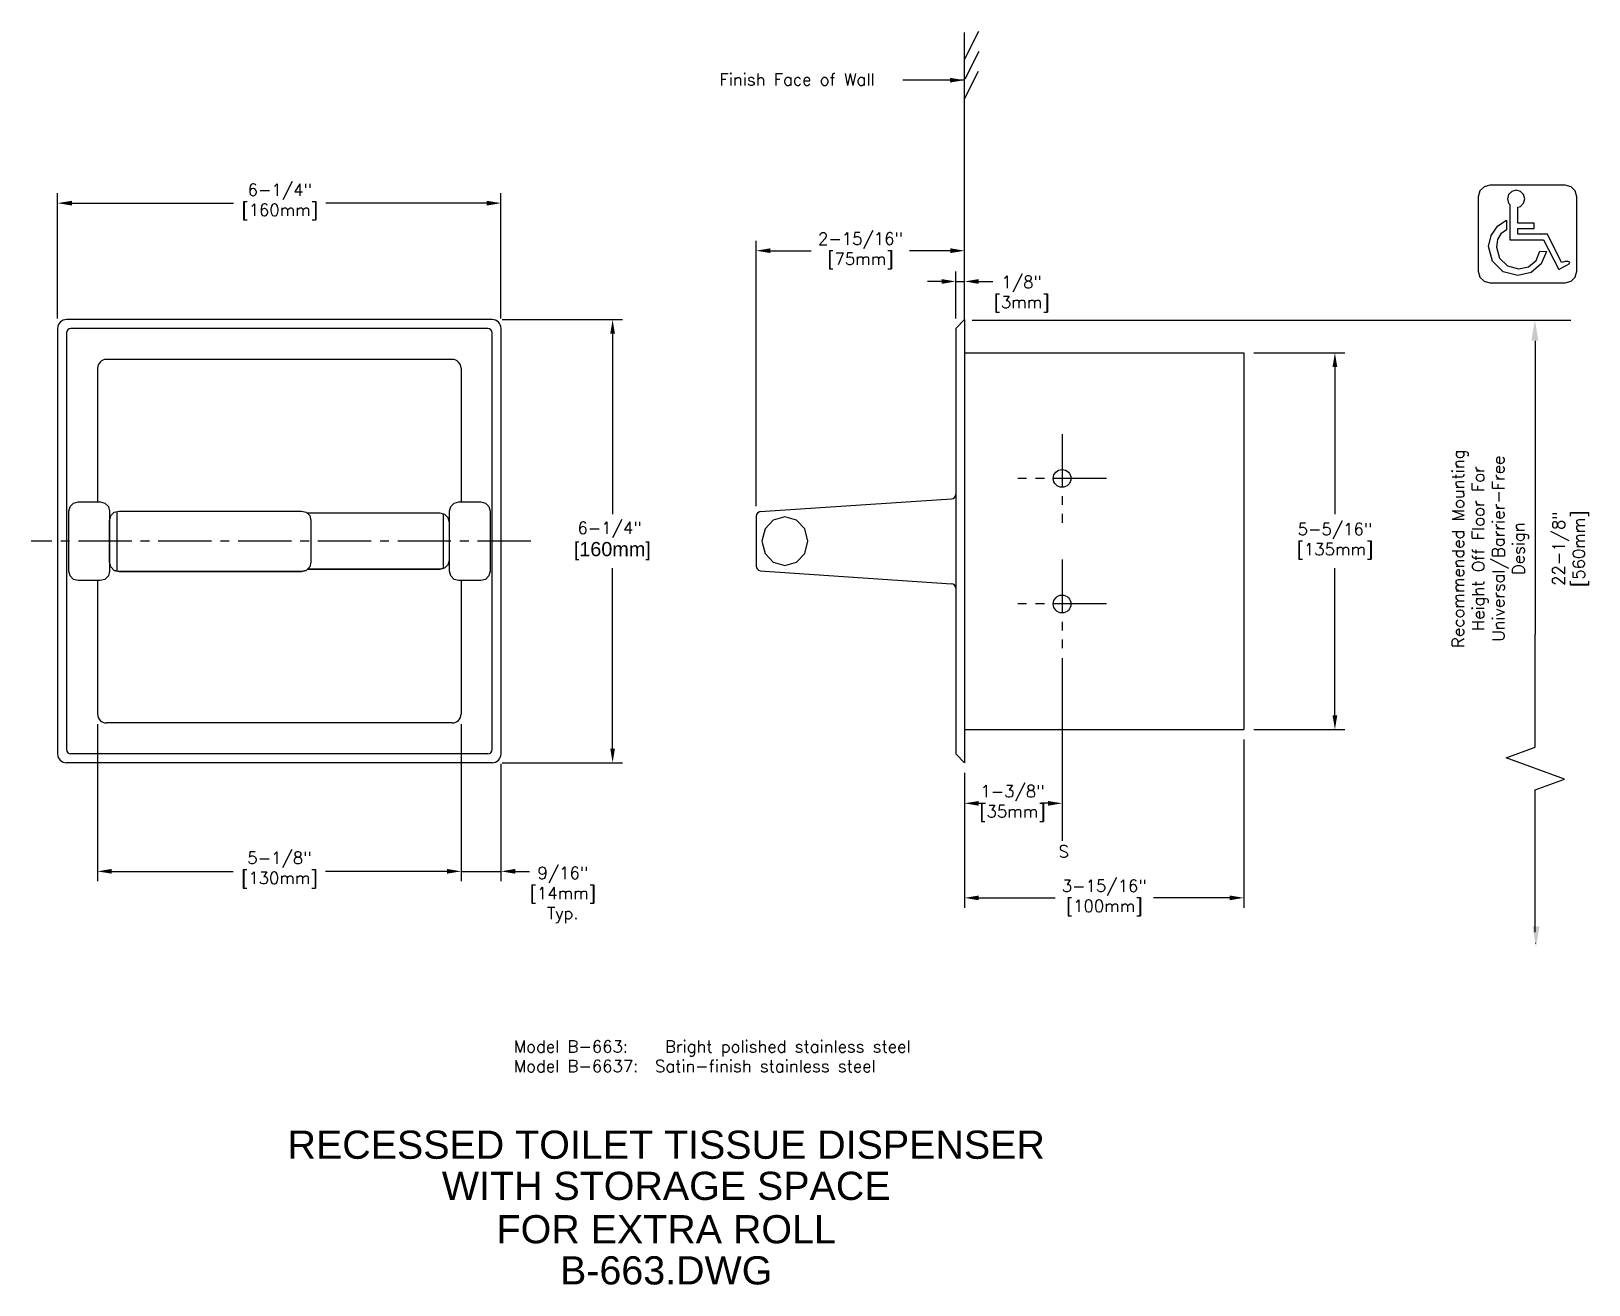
# Model space of a CAD drawing. Extents: x 0 to 21.9, y 0.1 to 17.8.
import ezdxf
from ezdxf.enums import TextEntityAlignment as Align

# ---------------------------------------------------------------- set-up
doc = ezdxf.new("R2010")
doc.units = 0
doc.header["$MEASUREMENT"] = 0
doc.header["$PDMODE"] = 35
doc.header["$PDSIZE"] = 0.000315
doc.linetypes.add('CENTER2', pattern=[1.125, 0.75, -0.125, 0.125, -0.125])
doc.layers.get('0').update_dxf_attribs({"linetype": 'CONTINUOUS'})
doc.layers.get('DEFPOINTS').update_dxf_attribs({"linetype": 'CONTINUOUS'})
for name, color, linetype in [('DETAIL', 4, 'CONTINUOUS'), ('DIM', 1, 'CONTINUOUS'), ('TEXT', 2, 'CONTINUOUS')]:
    doc.layers.add(name, color=color, linetype=linetype)
doc.styles.add('ARIAL_5', font='arial.ttf', dxfattribs={"height": 5})
doc.styles.add('DIM_S_5', font='simplex.shx', dxfattribs={"height": 0.17})
doc.styles.add('DIM_S_8', font='simplex.shx', dxfattribs={"height": 0.375})
doc.dimstyles.new('DIM_S_7', dxfattribs={"dimtxt": 0.12, "dimasz": 0.2, "dimexe": 0.14, "dimexo": 0.14, "dimgap": 0.09375, "dimtad": 1, "dimtih": 1, "dimtoh": 1, "dimdec": 4, "dimrnd": 0.0625, "dimzin": 0, "dimtxsty": 'DIM_S_5', "dimcen": 0.09375, "dimaunit": 1, "dimazin": 3, "dimtfac": 1, "dimtdec": 4, "dimtofl": 0, "dimtmove": 0, "dimatfit": 3, "dimtolj": 1, "dimtzin": 0})

# ---------------------------------------------------------------- blocks, each defined once
blk = doc.blocks.new('TBLK_TX')
blk = doc.blocks.new('*D2')
at = {"color": 0, "linetype": 'BYBLOCK'}
for p, q in [((-12.632, 19.064), (-12.632, 20.83)), ((-12.432, 20.69), (-10.155, 20.69)), ((-6.583, 20.69), (-8.85, 20.69)), ((-6.383, 19.064), (-6.383, 20.83))]:
    blk.add_line(p, q, dxfattribs=at)
for points in [[(-12.432, 20.723), (-12.432, 20.656), (-12.632, 20.69)], [(-6.583, 20.723), (-6.583, 20.656), (-6.383, 20.69)]]:
    blk.add_solid(points, dxfattribs=at)
at = {"layer": 'DEFPOINTS', "color": 0, "linetype": 'BYBLOCK'}
for p in [(-6.383, 20.69), (-12.632, 18.924), (-6.383, 18.924)]:
    blk.add_point(p, dxfattribs=at)
at = {"color": 0, "linetype": 'BYBLOCK', "insert": (-9.502, 20.708), "char_height": 0.17, "attachment_point": 5, "style": 'DIM_S_5'}
blk.add_mtext('\\A1;6-1/4"\\P[160mm]', dxfattribs=at)
blk = doc.blocks.new('*D3')
at = {"color": 0, "linetype": 'BYBLOCK'}
for p, q in [((-12.07, 13.346), (-12.07, 11.129)), ((-6.945, 13.346), (-6.945, 11.129)), ((-11.87, 11.269), (-10.16, 11.269)), ((-7.145, 11.269), (-8.855, 11.269))]:
    blk.add_line(p, q, dxfattribs=at)
for points in [[(-11.87, 11.303), (-11.87, 11.236), (-12.07, 11.269)], [(-7.145, 11.303), (-7.145, 11.236), (-6.945, 11.269)]]:
    blk.add_solid(points, dxfattribs=at)
at = {"layer": 'DEFPOINTS', "color": 0, "linetype": 'BYBLOCK'}
for p in [(-12.07, 13.486), (-6.945, 13.486), (-6.945, 11.269)]:
    blk.add_point(p, dxfattribs=at)
at = {"color": 0, "linetype": 'BYBLOCK', "insert": (-9.507, 11.289), "char_height": 0.17, "attachment_point": 5, "style": 'DIM_S_5'}
blk.add_mtext('\\A1;5-1/8"\\P[130mm]', dxfattribs=at)
blk = doc.blocks.new('*D4')
at = {"color": 0, "linetype": 'BYBLOCK'}
for p, q in [((-6.945, 13.346), (-6.945, 11.129)), ((-6.383, 12.784), (-6.383, 11.129)), ((-7.145, 11.269), (-7.345, 11.269)), ((-6.945, 11.269), (-6.383, 11.269)), ((-6.183, 11.269), (-5.983, 11.269))]:
    blk.add_line(p, q, dxfattribs=at)
for points in [[(-7.145, 11.303), (-7.145, 11.236), (-6.945, 11.269)], [(-6.183, 11.303), (-6.183, 11.236), (-6.383, 11.269)]]:
    blk.add_solid(points, dxfattribs=at)
at = {"layer": 'DEFPOINTS', "color": 0, "linetype": 'BYBLOCK'}
for p in [(-6.945, 13.486), (-6.383, 12.924), (-6.383, 11.269)]:
    blk.add_point(p, dxfattribs=at)
at = {"color": 0, "linetype": 'BYBLOCK', "insert": (-5.512, 10.934), "char_height": 0.17, "attachment_point": 5, "style": 'DIM_S_5'}
blk.add_mtext('\\A1;9/16"\\P[14mm]\\PTyp.', dxfattribs=at)
blk = doc.blocks.new('*D5')
at = {"color": 0, "linetype": 'BYBLOCK'}
for p, q in [((-5.448, 16.418), (-5.448, 20.159)), ((-5.248, 20.019), (-4.672, 20.019)), ((-2.71, 20.019), (-3.286, 20.019)), ((-2.51, 19.189), (-2.51, 20.159))]:
    blk.add_line(p, q, dxfattribs=at)
for points in [[(-5.248, 20.053), (-5.248, 19.986), (-5.448, 20.019)], [(-2.71, 20.053), (-2.71, 19.986), (-2.51, 20.019)]]:
    blk.add_solid(points, dxfattribs=at)
at = {"layer": 'DEFPOINTS', "color": 0, "linetype": 'BYBLOCK'}
for p in [(-2.51, 20.019), (-2.51, 19.049), (-5.448, 16.278)]:
    blk.add_point(p, dxfattribs=at)
at = {"color": 0, "linetype": 'BYBLOCK', "insert": (-3.979, 20.019), "char_height": 0.17, "attachment_point": 5, "style": 'DIM_S_5'}
blk.add_mtext('\\A1;2-15/16"\\P[75mm]', dxfattribs=at)
blk = doc.blocks.new('*D6')
at = {"color": 0, "linetype": 'BYBLOCK'}
for p, q in [((-2.835, 19.586), (-3.035, 19.586)), ((-2.635, 19.064), (-2.635, 19.726)), ((-2.635, 19.586), (-2.51, 19.586)), ((-2.51, 19.189), (-2.51, 19.726)), ((-2.31, 19.586), (-2.11, 19.586))]:
    blk.add_line(p, q, dxfattribs=at)
for points in [[(-2.835, 19.619), (-2.835, 19.552), (-2.635, 19.586)], [(-2.31, 19.619), (-2.31, 19.552), (-2.51, 19.586)]]:
    blk.add_solid(points, dxfattribs=at)
at = {"layer": 'DEFPOINTS', "color": 0, "linetype": 'BYBLOCK'}
for p in [(-2.51, 19.586), (-2.635, 18.924), (-2.51, 19.049)]:
    blk.add_point(p, dxfattribs=at)
at = {"color": 0, "linetype": 'BYBLOCK', "insert": (-1.707, 19.408), "char_height": 0.17, "attachment_point": 5, "style": 'DIM_S_5'}
blk.add_mtext('\\A1;1/8"\\P[3mm]', dxfattribs=at)
blk = doc.blocks.new('*D7')
at = {"color": 0, "linetype": 'BYBLOCK'}
for p, q in [((14.519, 8.958), (14.519, 6.773)), ((13.144, 7.344), (13.144, 6.773)), ((13.344, 6.913), (13.438, 6.913)), ((14.319, 6.913), (14.225, 6.913))]:
    blk.add_line(p, q, dxfattribs=at)
for points in [[(13.344, 6.946), (13.344, 6.879), (13.144, 6.913)], [(14.319, 6.946), (14.319, 6.879), (14.519, 6.913)]]:
    blk.add_solid(points, dxfattribs=at)
at = {"layer": 'DEFPOINTS', "color": 0, "linetype": 'BYBLOCK'}
for p in [(14.519, 9.098), (13.144, 7.484), (14.519, 6.913)]:
    blk.add_point(p, dxfattribs=at)
at = {"color": 0, "linetype": 'BYBLOCK', "insert": (13.818, 6.913), "char_height": 0.17, "attachment_point": 5, "style": 'DIM_S_5'}
blk.add_mtext('\\A1;1-3/8"\\P[35mm]', dxfattribs=at)
blk = doc.blocks.new('*D8')
at = {"color": 0, "linetype": 'BYBLOCK'}
for p, q in [((1.427, 13.128), (1.427, 10.755)), ((-2.51, 12.659), (-2.51, 10.755)), ((-2.31, 10.895), (-1.235, 10.895)), ((1.227, 10.895), (0.151, 10.895))]:
    blk.add_line(p, q, dxfattribs=at)
for points in [[(-2.31, 10.928), (-2.31, 10.862), (-2.51, 10.895)], [(1.227, 10.928), (1.227, 10.862), (1.427, 10.895)]]:
    blk.add_solid(points, dxfattribs=at)
at = {"layer": 'DEFPOINTS', "color": 0, "linetype": 'BYBLOCK'}
for p in [(1.427, 13.268), (-2.51, 12.799), (1.427, 10.895)]:
    blk.add_point(p, dxfattribs=at)
at = {"color": 0, "linetype": 'BYBLOCK', "insert": (-0.542, 10.895), "char_height": 0.17, "attachment_point": 5, "style": 'DIM_S_5'}
blk.add_mtext('\\A1;3-15/16"\\P[100mm]', dxfattribs=at)
blk = doc.blocks.new('*D9')
at = {"color": 0, "linetype": 'BYBLOCK'}
for p, q in [((1.567, 18.58), (2.85, 18.58)), ((2.71, 18.38), (2.71, 16.305)), ((2.71, 13.468), (2.71, 15.543)), ((1.567, 13.268), (2.85, 13.268))]:
    blk.add_line(p, q, dxfattribs=at)
for points in [[(2.676, 18.38), (2.743, 18.38), (2.71, 18.58)], [(2.676, 13.468), (2.743, 13.468), (2.71, 13.268)]]:
    blk.add_solid(points, dxfattribs=at)
at = {"layer": 'DEFPOINTS', "color": 0, "linetype": 'BYBLOCK'}
for p in [(1.427, 18.58), (1.427, 13.268), (2.71, 13.268)]:
    blk.add_point(p, dxfattribs=at)
at = {"color": 0, "linetype": 'BYBLOCK', "insert": (2.71, 15.924), "char_height": 0.17, "attachment_point": 5, "style": 'DIM_S_5'}
blk.add_mtext('\\A1;5-5/16"\\P[135mm]', dxfattribs=at)
blk = doc.blocks.new('*D15')
at = {"layer": 'DEFPOINTS', "color": 0, "linetype": 'CONTINUOUS'}
for p in [(6.485, 13.734), (6.485, 7.484), (8.183, 7.484)]:
    blk.add_point(p, dxfattribs=at)
at = {"layer": 'DIM', "color": 0, "linetype": 'CONTINUOUS'}
for p, q in [((6.625, 13.734), (8.323, 13.734)), ((8.183, 13.534), (8.183, 10.988)), ((8.183, 7.684), (8.183, 10.229)), ((6.625, 7.484), (8.323, 7.484))]:
    blk.add_line(p, q, dxfattribs=at)
for points in [[(8.15, 13.534), (8.216, 13.534), (8.183, 13.734)], [(8.15, 7.684), (8.216, 7.684), (8.183, 7.484)]]:
    blk.add_solid(points, dxfattribs=at)
at = {"layer": 'DIM', "color": 0, "linetype": 'CONTINUOUS', "insert": (8.14, 10.609), "char_height": 0.17, "attachment_point": 5, "style": 'DIM_S_5'}
blk.add_mtext('\\A1;6-1/4"\\P{\\A0;\\fArial|b0|i0|c0|p34;\\H1.1765x; [160mm]}', dxfattribs=at)
blk = doc.blocks.new('ADA')
at = {"layer": 'DETAIL', "linetype": 'CONTINUOUS'}
for p, q in [((1.017, 0.853), (0.492, 0.853)), ((1.261, 0.358), (1.017, 0.853)), ((1.215, 0.235), (1.3, 0.278)), ((1.3, 0.278), (1.299, 0.282))]:
    blk.add_line(p, q, dxfattribs=at)
for points in [[(1.328, 0), (1.431, 0.028), (1.503, 0.1), (1.531, 0.202), (1.531, 1.514), (1.503, 1.616), (1.431, 1.688), (1.328, 1.716), (0, 1.716), (-0.102, 1.688), (-0.175, 1.616), (-0.203, 1.514), (-0.203, 0.202), (-0.175, 0.1), (-0.102, 0.028), (0, 0)], [(0.997, 0.551), (0.905, 0.333), (0.727, 0.181), (0.491, 0.125), (0.233, 0.194), (0.049, 0.378), (-0.021, 0.635), (0.026, 0.833), (0.142, 1), (0.293, 1.1), (0.295, 0.934), (0.193, 0.86), (0.137, 0.758), (0.12, 0.624), (0.172, 0.431), (0.31, 0.294), (0.504, 0.242), (0.68, 0.282), (0.814, 0.393), (0.883, 0.555)]]:
    blk.add_lwpolyline(points, close=True, dxfattribs=at)
for points in [[(0.492, 1.332), (0.54, 1.345), (0.595, 1.4), (0.616, 1.477), (0.595, 1.554), (0.54, 1.609), (0.463, 1.629), (0.386, 1.609), (0.331, 1.554), (0.31, 1.477), (0.331, 1.4), (0.355, 1.376)], [(0.355, 1.376), (0.355, 0.757)], [(0.492, 1.051), (0.492, 1.332)], [(0.492, 0.955), (0.78, 0.955), (0.78, 1.051), (0.492, 1.051)], [(0.492, 0.853), (0.492, 0.955)], [(0.355, 0.757), (0.492, 0.757)], [(0.492, 0.757), (0.948, 0.757)], [(0.948, 0.757), (1.215, 0.235)], [(1.299, 0.282), (1.359, 0.307), (1.398, 0.335), (1.407, 0.361), (1.382, 0.375), (1.329, 0.374), (1.261, 0.358)]]:
    blk.add_lwpolyline(points, dxfattribs=at)

msp = doc.modelspace()

# ---------------------------------------------------------------- linework, layer by layer
at = {"layer": 'DETAIL', "linetype": 'CONTINUOUS'}
for p, q in [((13.14387, 13.73364), (13.14387, 17.7784)), ((6.48525, 13.73364), (0.48537, 13.73364)), ((13.14387, 13.73364), (13.01887, 13.60864)), ((13.14387, 13.73364), (13.14387, 7.48367)), ((0.36037, 13.60864), (0.36037, 7.60867)), ((0.48537, 13.54614), (0.48537, 7.67117)), ((6.42275, 13.60864), (0.54787, 13.60864)), ((6.48525, 7.67117), (6.48525, 13.54614)), ((6.61025, 7.60867), (6.61025, 13.60864)), ((13.01887, 13.60864), (13.01887, 7.60867)), ((13.14387, 13.2649), (17.08137, 13.2649)), ((17.08137, 13.2649), (17.08137, 7.9524)), ((0.92281, 13.04615), (0.92281, 11.16467)), ((5.92281, 13.17115), (1.04781, 13.17115)), ((6.04781, 13.04615), (6.04781, 11.16464)), ((10.26469, 11.02513), (12.96056, 11.20607)), ((0.5193, 11.03255), (0.5374, 11.09925)), ((0.5193, 11.03255), (0.5374, 11.09925)), ((0.5193, 10.18476), (0.5193, 11.03255)), ((0.5193, 10.18476), (0.5193, 11.03255)), ((0.5374, 11.09925), (0.58496, 11.14664)), ((0.5374, 11.09925), (0.58496, 11.14664)), ((0.58496, 11.14664), (0.65188, 11.16467)), ((0.58496, 11.14664), (0.65188, 11.16467)), ((0.65188, 11.16467), (0.96096, 11.16467)), ((0.65188, 11.16467), (0.96096, 11.16467)), ((0.96096, 11.16467), (1.02786, 11.14664)), ((0.96096, 11.16467), (1.02786, 11.14664)), ((1.02786, 11.14664), (1.0754, 11.09925)), ((1.02786, 11.14664), (1.0754, 11.09925)), ((1.0754, 11.09925), (1.09349, 11.03255)), ((1.0754, 11.09925), (1.09349, 11.03255)), ((1.09349, 11.03255), (1.09349, 10.18476)), ((1.09349, 11.03255), (1.09349, 10.18476)), ((1.11159, 10.96881), (1.15913, 11.0162)), ((1.11159, 10.96881), (1.15913, 11.0162)), ((1.15913, 11.0162), (1.22602, 11.03423)), ((1.15913, 11.0162), (1.22602, 11.03423)), ((1.19501, 11.02587), (1.19574, 10.1875)), ((1.22602, 11.03423), (3.79897, 11.03423)), ((1.22602, 11.03423), (3.79897, 11.03423)), ((3.79897, 11.03423), (3.8659, 11.0162)), ((3.79897, 11.03423), (3.8659, 11.0162)), ((3.8659, 11.0162), (3.91345, 10.96881)), ((3.8659, 11.0162), (3.91345, 10.96881)), ((5.75152, 11.0026), (3.87955, 11.0026)), ((5.75152, 11.0026), (3.87955, 11.0026)), ((5.81845, 10.98457), (5.75152, 11.0026)), ((5.81845, 10.98457), (5.75152, 11.0026)), ((5.79346, 10.9913), (5.79417, 10.22615)), ((5.86601, 10.93719), (5.81845, 10.98457)), ((5.86601, 10.93719), (5.81845, 10.98457)), ((5.8841, 11.03252), (5.90221, 11.09921)), ((5.8841, 11.03252), (5.90221, 11.09921)), ((5.8841, 10.18479), (5.8841, 11.03252)), ((5.8841, 10.18479), (5.8841, 11.03252)), ((5.90221, 11.09921), (5.94979, 11.1466)), ((5.90221, 11.09921), (5.94979, 11.1466)), ((5.94979, 11.1466), (6.0167, 11.16464)), ((5.94979, 11.1466), (6.0167, 11.16464)), ((6.0167, 11.16464), (6.32576, 11.16464)), ((6.0167, 11.16464), (6.32576, 11.16464)), ((6.32576, 11.16464), (6.3927, 11.1466)), ((6.32576, 11.16464), (6.3927, 11.1466)), ((6.3927, 11.1466), (6.44026, 11.09921)), ((6.3927, 11.1466), (6.44026, 11.09921)), ((6.44026, 11.09921), (6.45836, 11.03252)), ((6.44026, 11.09921), (6.45836, 11.03252)), ((6.45836, 11.03252), (6.45836, 10.18479)), ((6.45836, 11.03252), (6.45836, 10.18479)), ((1.09349, 10.90213), (1.11159, 10.96881)), ((1.09349, 10.90213), (1.11159, 10.96881)), ((1.09349, 10.31145), (1.09349, 10.90213)), ((1.09349, 10.31145), (1.09349, 10.90213)), ((3.91345, 10.96881), (3.93155, 10.90213)), ((3.91345, 10.96881), (3.93155, 10.90213)), ((3.93155, 10.90213), (3.93155, 10.31145)), ((3.93155, 10.90213), (3.93155, 10.31145)), ((5.8841, 10.87055), (5.86601, 10.93719)), ((5.8841, 10.87055), (5.86601, 10.93719)), ((5.8841, 10.34676), (5.8841, 10.87055)), ((5.8841, 10.34149), (5.8841, 10.86527)), ((10.20637, 10.96277), (10.20637, 10.25454)), ((5.86601, 10.27483), (5.8841, 10.34149)), ((5.86601, 10.27483), (5.8841, 10.34149)), ((0.5374, 10.1181), (0.5193, 10.18476)), ((0.5374, 10.1181), (0.5193, 10.18476)), ((0.58496, 10.0707), (0.5374, 10.1181)), ((0.58496, 10.0707), (0.5374, 10.1181)), ((1.0754, 10.1181), (1.02786, 10.0707)), ((1.0754, 10.1181), (1.02786, 10.0707)), ((1.09349, 10.18476), (1.0754, 10.1181)), ((1.09349, 10.18476), (1.0754, 10.1181)), ((1.11159, 10.24476), (1.09349, 10.31145)), ((1.11159, 10.24476), (1.09349, 10.31145)), ((1.15913, 10.19736), (1.11159, 10.24476)), ((1.15913, 10.19736), (1.11159, 10.24476)), ((3.91345, 10.24476), (3.8659, 10.19736)), ((3.91345, 10.24476), (3.8659, 10.19736)), ((3.88324, 10.21465), (5.75152, 10.21465)), ((5.75152, 10.21465), (3.88324, 10.21465)), ((3.93155, 10.31145), (3.91345, 10.24476)), ((3.93155, 10.31145), (3.91345, 10.24476)), ((5.75152, 10.21465), (5.81845, 10.2327)), ((5.81845, 10.2327), (5.75152, 10.21465)), ((5.81845, 10.2327), (5.86601, 10.28011)), ((5.81845, 10.2327), (5.86601, 10.28011)), ((5.90221, 10.11809), (5.8841, 10.18479)), ((5.90221, 10.11809), (5.8841, 10.18479)), ((5.94979, 10.07067), (5.90221, 10.11809)), ((5.94979, 10.07067), (5.90221, 10.11809)), ((6.44026, 10.11809), (6.3927, 10.07067)), ((6.44026, 10.11809), (6.3927, 10.07067)), ((6.45836, 10.18479), (6.44026, 10.11809)), ((6.45836, 10.18479), (6.44026, 10.11809)), ((10.26463, 10.19218), (12.96061, 10.00893)), ((0.65188, 10.05266), (0.58496, 10.0707)), ((0.65188, 10.05266), (0.58496, 10.0707)), ((0.96096, 10.05266), (0.65188, 10.05266)), ((0.96096, 10.05266), (0.65188, 10.05266)), ((0.92281, 10.05266), (0.92281, 8.17115)), ((1.02786, 10.0707), (0.96096, 10.05266)), ((1.02786, 10.0707), (0.96096, 10.05266)), ((6.0167, 10.05263), (5.94979, 10.07067)), ((6.0167, 10.05263), (5.94979, 10.07067)), ((6.32576, 10.05263), (6.0167, 10.05263)), ((6.04781, 10.05263), (6.04781, 8.17115)), ((6.3927, 10.07067), (6.32576, 10.05263)), ((6.3927, 10.07067), (6.32576, 10.05263)), ((5.92281, 8.04615), (1.04781, 8.04615)), ((13.14387, 7.9524), (17.08137, 7.9524)), ((6.48525, 7.48367), (0.48537, 7.48367)), ((6.42275, 7.60867), (0.54787, 7.60867)), ((13.14387, 7.48367), (13.01887, 7.60867))]:
    msp.add_line(p, q, dxfattribs=at)
at = {"layer": 'DETAIL', "linetype": 'CENTER2'}
for p, q in [((14.51887, 12.11907), (14.51887, 10.86907)), ((15.14387, 11.49407), (13.89387, 11.49407)), ((7.02988, 10.60865), (-0.01267, 10.60865)), ((14.51887, 10.34824), (14.51887, 9.09824)), ((15.14387, 9.72324), (13.89387, 9.72324))]:
    msp.add_line(p, q, dxfattribs=at)
at = {"layer": 'DETAIL', "linetype": 'CONTINUOUS'}
for points in [[(13.14554, 17.41145), (13.34343, 17.7996)], [(13.15286, 17.12915), (13.35077, 17.5173)], [(13.14387, 16.84518), (13.34178, 17.23334)]]:
    msp.add_lwpolyline(points, dxfattribs=at)
for points in [[(10.61112, 10.26713), (10.77487, 10.31376), (10.89128, 10.43628), (10.93557, 10.60865), (10.89128, 10.78101), (10.77487, 10.90353), (10.61112, 10.95015), (10.44737, 10.90353), (10.331, 10.78101), (10.28672, 10.60865), (10.331, 10.43628), (10.44737, 10.31376)], [(3.79897, 10.17933), (3.8659, 10.19736), (3.79897, 10.17933), (1.22602, 10.17933), (1.15913, 10.19736), (1.22602, 10.17933)]]:
    msp.add_lwpolyline(points, close=True, dxfattribs=at)
for centre in [(14.51887, 11.49407), (14.51887, 9.72324)]:
    msp.add_circle(centre, 0.125, dxfattribs=at)
for centre, radius, start, end in [((0.48537, 13.60864), 0.125, 90, 180), ((6.48525, 13.60864), 0.125, 0, 90), ((0.54787, 13.54614), 0.0625, 90, 180), ((6.42275, 13.54614), 0.0625, 0, 90), ((1.04781, 13.04615), 0.125, 90, 180), ((5.92281, 13.04615), 0.125, 0, 90), ((12.95637, 11.26843), 0.0625, 273.839889, 0), ((10.26887, 10.96277), 0.0625, 93.839889, 180), ((10.26887, 10.25454), 0.0625, 180, 266.111414), ((12.95637, 9.94657), 0.0625, 0, 86.111414), ((1.04781, 8.17115), 0.125, 180, 270), ((5.92281, 8.17115), 0.125, 270, 0), ((0.48537, 7.60867), 0.125, 180, 270), ((0.54787, 7.67117), 0.0625, 180, 270), ((6.42275, 7.67117), 0.0625, 270, 0), ((6.48525, 7.60867), 0.125, 270, 0)]:
    msp.add_arc(centre, radius, start, end, dxfattribs=at)
at = {"layer": 'DIM', "linetype": 'CONTINUOUS'}
for p, q in [((13.25016, 13.72667), (21.68872, 13.72667)), ((21.18872, 13.4347), (21.18872, 9.29725)), ((21.18872, 7.70438), (21.18872, 9.29725)), ((21.18872, 5.56454), (21.18872, 7.10438)), ((14.51887, 6.7728), (14.51887, 6.38269))]:
    msp.add_line(p, q, dxfattribs=at)
msp.add_lwpolyline([(21.18872, 5.09579), (21.18872, 7.10438), (21.60084, 7.25438), (20.7766, 7.55438), (21.18872, 7.70438), (21.18872, 9.29725)], dxfattribs=at)
msp.add_point((21.18872, 4.93954), dxfattribs=at)
for points in [[(21.13342, 13.4347), (21.23115, 13.4347), (21.18229, 13.7279)], [(21.14926, 5.17632), (21.24692, 5.17632), (21.19809, 4.88335)]]:
    msp.add_solid(points, dxfattribs=at)

# ---------------------------------------------------------------- block references
at = {"linetype": 'CONTINUOUS', "xscale": 0.7999999999999972, "yscale": 0.7999999999999998, "zscale": 0.8}
msp.add_blockref('ADA', (20.54756, 14.25333), dxfattribs=at)
at = {"layer": 'TEXT', "linetype": 'CONTINUOUS'}
ref = msp.add_blockref('TBLK_TX', (8.93852, 1.90123), dxfattribs=dict(at, xscale=0.07949760000000002, yscale=0.07949760000000002, zscale=0.07949760000000002))
ref.add_attrib('TITLE', 'RECESSED TOILET TISSUE DISPENSER', dxfattribs={"layer": '0', "height": 0.397488, "style": 'ARIAL_5'}).set_placement((8.93852, 1.90123), align=Align.CENTER)
ref.add_attrib('DWG_NAME', 'WITH STORAGE SPACE', dxfattribs={"layer": '0', "height": 0.397488, "style": 'ARIAL_5'}).set_placement((8.93852, 1.32109), align=Align.CENTER)
ref = msp.add_blockref('TBLK_TX', (8.93852, 0.70971), dxfattribs=dict(at, xscale=0.07949760000000002, yscale=0.07949760000000002, zscale=0.07949760000000002))
ref.add_attrib('TITLE', 'FOR EXTRA ROLL', dxfattribs={"layer": '0', "height": 0.397488, "style": 'ARIAL_5'}).set_placement((8.93852, 0.70971), align=Align.CENTER)
ref.add_attrib('DWG_NAME', 'B-663.DWG', dxfattribs={"layer": '0', "height": 0.397488, "style": 'ARIAL_5'}).set_placement((8.93852, 0.12957), align=Align.CENTER)

# ---------------------------------------------------------------- texts
at = {"layer": 'DIM', "linetype": 'CONTINUOUS', "style": 'DIM_S_5'}
for s, p in [('Finish Face of Wall', (9.68926, 17.03374)), ('S', (14.4686, 6.14945)), ('Model B-663:   Bright polished stainless steel', (6.79061, 3.39991)), ('Model B-6637:  Satin-finish stainless steel', (6.79061, 3.12342))]:
    msp.add_text(s, height=0.17, dxfattribs=at).set_placement(p)
at = {"layer": 'DIM', "linetype": 'CONTINUOUS', "insert": (20.97972, 10.5041), "char_height": 0.17, "attachment_point": 5, "rotation": 90, "style": 'DIM_S_8'}
msp.add_mtext('Recommended Mounting\\PHeight Off Floor For \\PUniversal/Barrier-Free\\PDesign\\P\\P22-1/8"\\P[560mm]', dxfattribs=at)

# ---------------------------------------------------------------- dimensions: what is measured, and where the dimension line sits
at = {"layer": 'DIM', "linetype": 'CONTINUOUS'}
for base, p1, p2, text, picture, middle, set_off in [((6.61025, 15.37441), (0.36037, 13.60864), (6.61025, 13.60864), '6-1/4"\\P[160mm]', '*D2', (3.4903, 15.39313), (12.99279, -5.31516)), ((13.14387, 14.70406), (10.20637, 10.96277), (13.14387, 13.73364), '2-15/16"\\P[75mm]', '*D5', (11.67512, 14.70406), (15.65434, -5.31516)), ((13.14387, 14.2705), (13.01887, 13.60864), (13.14387, 13.73364), '1/8"\\P[3mm]', '*D6', (13.94774, 14.09313), (15.65434, -5.31516)), ((6.04781, 5.95431), (0.92281, 8.17115), (6.04781, 8.17115), '5-1/8"\\P[130mm]', '*D3', (3.48531, 5.97371), (12.99279, -5.31516)), ((6.61025, 5.95431), (6.04781, 8.17115), (6.61025, 7.60867), '9/16"\\P[14mm]\\PTyp.', '*D4', (7.48115, 5.61898), (12.99279, -5.31516)), ((17.08137, 5.57987), (13.14387, 7.48367), (17.08137, 7.9524), '3-15/16"\\P[100mm]', '*D8', (15.11262, 5.57957), (15.65434, -5.31516))]:
    dim = msp.add_linear_dim(base=base, p1=p1, p2=p2, text=text, dimstyle='DIM_S_7', override={"dimpost": '\\X'}, dxfattribs=at)
    dim.commit()
    dim.dimension.update_dxf_attribs({"geometry": picture, "text_midpoint": middle, "dimtype": 160, "insert": set_off})
dim = msp.add_linear_dim(base=(8.18304, 7.48367), p1=(6.48525, 13.73364), p2=(6.48525, 7.48367), angle=90, text='6-1/4"\\P{\\A0;\\fArial|b0|i0|c0|p34;\\H1.1765x; [160mm]}', dimstyle='DIM_S_7', override={"dimpost": '\\X', "dimadec": 2, "dimatfit": 1}, dxfattribs=at)
dim.commit()
dim.dimension.update_dxf_attribs({"geometry": '*D15', "text_midpoint": (8.1396, 10.60865), "dimtype": 160})
dim = msp.add_linear_dim(base=(18.36395, 7.9524), p1=(17.08137, 13.2649), p2=(17.08137, 7.9524), angle=90, text='5-5/16"\\P[135mm]', dimstyle='DIM_S_7', override={"dimpost": '\\X'}, dxfattribs=at)
dim.commit()
dim.dimension.update_dxf_attribs({"geometry": '*D9', "text_midpoint": (18.36395, 10.60865), "insert": (15.65434, -5.31516)})
dim = msp.add_linear_dim(base=(14.51887, 6.9128), p1=(13.14387, 7.48367), p2=(14.51887, 9.09824), text='1-3/8"\\P[35mm]', dimstyle='DIM_S_7', override={"dimpost": '\\X'}, dxfattribs=at)
dim.commit()
dim.dimension.update_dxf_attribs({"geometry": '*D7', "text_midpoint": (13.81789, 6.9128), "dimtype": 160})

# ---------------------------------------------------------------- leaders
msp.add_leader([(13.13942, 17.10836), (12.27195, 17.10836)], dimstyle='DIM_S_7', dxfattribs=at)

doc.saveas('drawing.dxf')
